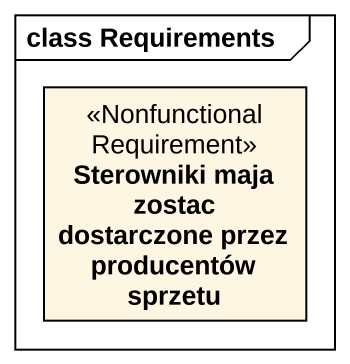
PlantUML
@startuml
mainframe class Requirements
hide circle
hide empty members
class "Sterowniki maja zostac dostarczone przez producentów sprzetu" as Sterowniki_maja_zostac <<NonfunctionalRequirement>>
@enduml
